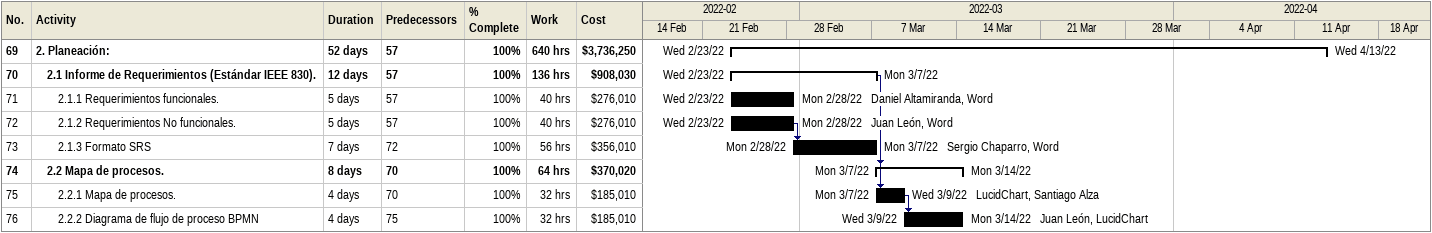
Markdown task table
| ID | Level | Task | Duration | Start | Finish | Predecessors | Resources | % complete | Work (h) | Cost ($) |
|---|---|---|---|---|---|---|---|---|---|---|
| 69 | 1 | **2. Planeación:** | 52d | 2022-02-23 | 2022-04-13 | 57 |  | 100 | 640 | 3736250 |
| 70 | 2 | **2.1 Informe de Requerimientos (Estándar IEEE 830).** | 12d | 2022-02-23 | 2022-03-07 | 57 |  | 100 | 136 | 908030 |
| 71 | 3 | 2.1.1 Requerimientos funcionales. | 5d | 2022-02-23 | 2022-02-28 | 57 | Daniel Altamiranda, Word | 100 | 40 | 276010 |
| 72 | 3 | 2.1.2 Requerimientos No funcionales. | 5d | 2022-02-23 | 2022-02-28 | 57 | Juan León, Word | 100 | 40 | 276010 |
| 73 | 3 | 2.1.3 Formato SRS | 7d | 2022-02-28 | 2022-03-07 | 72 | Sergio Chaparro, Word | 100 | 56 | 356010 |
| 74 | 2 | **2.2 Mapa de procesos.** | 8d | 2022-03-07 | 2022-03-14 | 70 |  | 100 | 64 | 370020 |
| 75 | 3 | 2.2.1 Mapa de procesos. | 4d | 2022-03-07 | 2022-03-09 | 70 | LucidChart, Santiago Alza | 100 | 32 | 185010 |
| 76 | 3 | 2.2.2 Diagrama de flujo de proceso BPMN | 4d | 2022-03-09 | 2022-03-14 | 75 | Juan León, LucidChart | 100 | 32 | 185010 |
